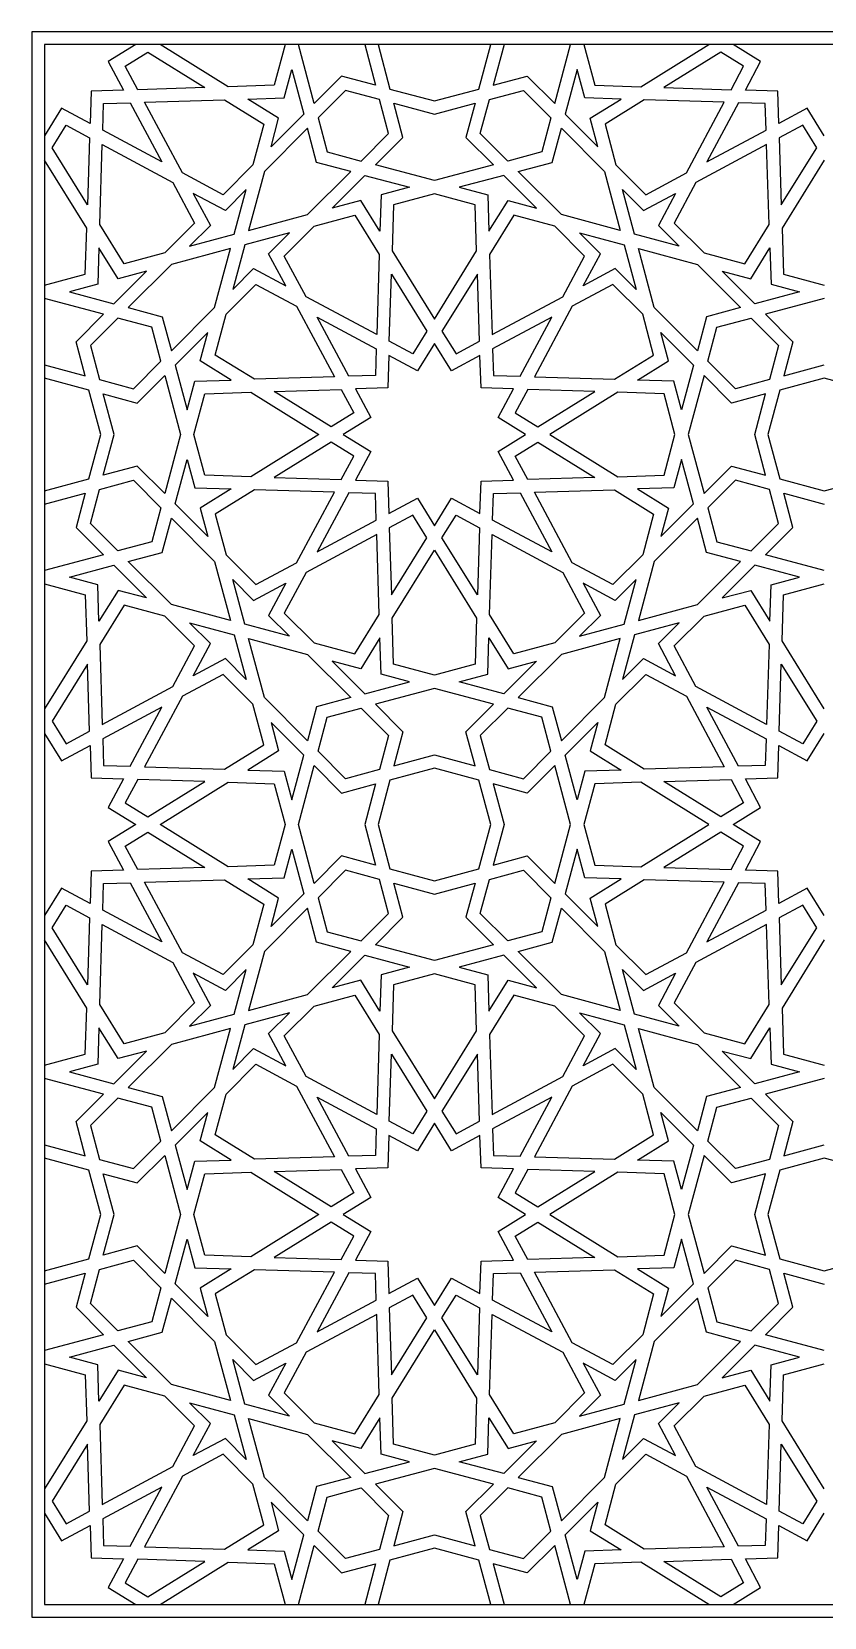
# Model space of a CAD drawing. Extents: x 643 to 1470, y 992 to 1820.
# Drawn here: x 643 to 1057, y 992 to 1820 of the extents above; entities that cross this region are included whole.
import ezdxf

# ---------------------------------------------------------------- set-up
doc = ezdxf.new("R2010")
doc.units = 0
doc.layers.add('LAYER_01', color=7, linetype='CONTINUOUS')

msp = doc.modelspace()

# ---------------------------------------------------------------- linework, layer by layer
at = {"layer": 'LAYER_01'}
for p, q in [((642.67, 1819.82), (642.67, 992.04)), ((1470.45, 1819.82), (642.67, 1819.82)), ((649.37, 1813.12), (649.37, 998.74)), ((1463.74, 1813.12), (649.37, 1813.12)), ((696.96, 1813.12), (682.61, 1804.21)), ((745.2, 1791.06), (709.67, 1813.12)), ((774.97, 1813.12), (769.27, 1791.83)), ((790.16, 1782.33), (781.92, 1813.12)), ((816.6, 1813.12), (822.28, 1791.92)), ((823.55, 1813.12), (829.76, 1789.91)), ((876.17, 1789.91), (882.38, 1813.12)), ((889.32, 1813.12), (883.64, 1791.92)), ((915.77, 1782.33), (924.01, 1813.12)), ((930.96, 1813.12), (936.66, 1791.83)), ((960.73, 1791.06), (996.25, 1813.12)), ((1023.32, 1804.21), (1008.97, 1813.12)), ((691.49, 1801.83), (703.32, 1809.17)), ((703.32, 1809.17), (733.11, 1790.68)), ((1002.61, 1809.17), (972.82, 1790.68)), ((1014.44, 1801.83), (1002.61, 1809.17)), ((682.61, 1804.21), (690.58, 1789.32)), ((698.06, 1789.56), (691.49, 1801.83)), ((774.46, 1785.29), (778.44, 1800.16)), ((778.44, 1800.16), (784.69, 1776.86)), ((804.51, 1796.68), (790.16, 1782.33)), ((822.28, 1791.92), (804.51, 1796.68)), ((883.64, 1791.92), (901.42, 1796.68)), ((901.42, 1796.68), (915.77, 1782.33)), ((927.48, 1800.16), (921.24, 1776.86)), ((931.47, 1785.29), (927.48, 1800.16)), ((1007.87, 1789.56), (1014.44, 1801.83)), ((1015.35, 1789.32), (1023.32, 1804.21)), ((673.7, 1788.78), (673.16, 1771.9)), ((690.58, 1789.32), (673.7, 1788.78)), ((733.11, 1790.68), (698.06, 1789.56)), ((769.27, 1791.83), (745.2, 1791.06)), ((806.52, 1789.2), (792.17, 1774.85)), ((824.29, 1784.44), (806.52, 1789.2)), ((829.76, 1789.91), (852.96, 1783.7)), ((852.96, 1783.7), (876.17, 1789.91)), ((881.64, 1784.44), (899.41, 1789.2)), ((899.41, 1789.2), (913.76, 1774.85)), ((936.66, 1791.83), (960.73, 1791.06)), ((972.82, 1790.68), (1007.87, 1789.56)), ((1032.23, 1788.78), (1015.35, 1789.32)), ((1032.76, 1771.9), (1032.23, 1788.78)), ((658.28, 1779.88), (649.37, 1765.53)), ((673.16, 1771.9), (658.28, 1779.88)), ((679.76, 1768.37), (680.2, 1782.28)), ((680.2, 1782.28), (694.12, 1782.73)), ((694.12, 1782.73), (710.67, 1751.82)), ((701.59, 1782.96), (743.39, 1784.3)), ((721.34, 1746.1), (701.59, 1782.96)), ((743.39, 1784.3), (763.85, 1771.6)), ((755.48, 1784.68), (774.46, 1785.29)), ((771.61, 1774.67), (755.48, 1784.68)), ((829.05, 1766.67), (824.29, 1784.44)), ((831.77, 1782.44), (852.96, 1776.76)), ((836.53, 1764.66), (831.77, 1782.44)), ((852.96, 1776.76), (874.16, 1782.44)), ((874.16, 1782.44), (869.4, 1764.66)), ((876.88, 1766.67), (881.64, 1784.44)), ((950.45, 1784.68), (931.47, 1785.29)), ((934.31, 1774.67), (950.45, 1784.68)), ((962.54, 1784.3), (942.08, 1771.6)), ((1004.33, 1782.96), (962.54, 1784.3)), ((984.59, 1746.1), (1004.33, 1782.96)), ((1011.81, 1782.73), (995.26, 1751.82)), ((1025.72, 1782.28), (1011.81, 1782.73)), ((1026.17, 1768.37), (1025.72, 1782.28)), ((1047.65, 1779.88), (1032.76, 1771.9)), ((1056.56, 1765.53), (1047.65, 1779.88)), ((763.85, 1771.6), (758.15, 1750.31)), ((784.69, 1776.86), (767.63, 1759.8)), ((767.63, 1759.8), (771.61, 1774.67)), ((792.17, 1774.85), (796.93, 1757.08)), ((913.76, 1774.85), (909, 1757.08)), ((921.24, 1776.86), (938.3, 1759.8)), ((938.3, 1759.8), (934.31, 1774.67)), ((942.08, 1771.6), (947.78, 1750.31)), ((653.32, 1759.17), (660.66, 1771)), ((660.66, 1771), (672.93, 1764.42)), ((672.93, 1764.42), (671.81, 1729.38)), ((710.67, 1751.82), (679.76, 1768.37)), ((786.69, 1769.38), (764.16, 1746.84)), ((791.45, 1751.61), (786.69, 1769.38)), ((814.7, 1752.32), (829.05, 1766.67)), ((822.18, 1750.31), (836.53, 1764.66)), ((869.4, 1764.66), (883.75, 1750.31)), ((891.23, 1752.32), (876.88, 1766.67)), ((914.47, 1751.61), (919.24, 1769.38)), ((919.24, 1769.38), (941.77, 1746.84)), ((995.26, 1751.82), (1026.17, 1768.37)), ((1045.27, 1771), (1033, 1764.42)), ((1033, 1764.42), (1034.12, 1729.38)), ((1052.61, 1759.17), (1045.27, 1771)), ((671.81, 1729.38), (653.32, 1759.17)), ((678.19, 1719.1), (679.52, 1760.89)), ((679.52, 1760.89), (716.38, 1741.15)), ((796.93, 1757.08), (814.7, 1752.32)), ((909, 1757.08), (891.23, 1752.32)), ((1026.41, 1760.89), (989.55, 1741.15)), ((1027.74, 1719.1), (1026.41, 1760.89)), ((1034.12, 1729.38), (1052.61, 1759.17)), ((671.42, 1717.29), (649.37, 1752.81)), ((758.15, 1750.31), (742.57, 1734.73)), ((764.16, 1746.84), (755.91, 1716.06)), ((786.69, 1724.31), (809.23, 1746.84)), ((809.23, 1746.84), (791.45, 1751.61)), ((852.96, 1742.07), (822.18, 1750.31)), ((883.75, 1750.31), (852.96, 1742.07)), ((896.7, 1746.84), (914.47, 1751.61)), ((919.24, 1724.31), (896.7, 1746.84)), ((941.77, 1746.84), (950.02, 1716.06)), ((947.78, 1750.31), (963.36, 1734.73)), ((1056.56, 1752.81), (1034.51, 1717.29)), ((716.38, 1741.15), (727.75, 1719.92)), ((742.57, 1734.73), (721.34, 1746.1)), ((799.65, 1727.78), (816.71, 1744.84)), ((816.71, 1744.84), (840.01, 1738.6)), ((840.01, 1738.6), (825.14, 1734.61)), ((889.22, 1744.84), (865.92, 1738.6)), ((865.92, 1738.6), (880.79, 1734.61)), ((906.28, 1727.78), (889.22, 1744.84)), ((963.36, 1734.73), (984.59, 1746.1)), ((989.55, 1741.15), (978.18, 1719.92)), ((727.05, 1735.44), (736.01, 1718.7)), ((743.79, 1726.47), (727.05, 1735.44)), ((754.67, 1737.36), (743.79, 1726.47)), ((748.43, 1714.06), (754.67, 1737.36)), ((814.52, 1731.76), (799.65, 1727.78)), ((824.53, 1715.63), (814.52, 1731.76)), ((825.14, 1734.61), (824.53, 1715.63)), ((852.96, 1735.12), (831.68, 1729.42)), ((874.25, 1729.42), (852.96, 1735.12)), ((880.79, 1734.61), (881.4, 1715.63)), ((881.4, 1715.63), (891.41, 1731.76)), ((891.41, 1731.76), (906.28, 1727.78)), ((951.25, 1737.36), (962.14, 1726.47)), ((957.5, 1714.06), (951.25, 1737.36)), ((962.14, 1726.47), (978.88, 1735.44)), ((978.88, 1735.44), (969.91, 1718.7)), ((755.91, 1716.06), (786.69, 1724.31)), ((790.16, 1718.3), (811.45, 1724)), ((811.45, 1724), (824.15, 1703.54)), ((831.68, 1729.42), (830.91, 1705.35)), ((875.02, 1705.35), (874.25, 1729.42)), ((894.48, 1724), (881.78, 1703.54)), ((915.77, 1718.3), (894.48, 1724)), ((950.02, 1716.06), (919.24, 1724.31)), ((670.65, 1693.22), (671.42, 1717.29)), ((690.89, 1698.64), (678.19, 1719.1)), ((727.75, 1719.92), (712.17, 1704.34)), ((736.01, 1718.7), (725.13, 1707.81)), ((725.13, 1707.81), (748.43, 1714.06)), ((777.21, 1714.83), (753.91, 1708.58)), ((766.32, 1703.94), (777.21, 1714.83)), ((774.58, 1702.72), (790.16, 1718.3)), ((931.35, 1702.72), (915.77, 1718.3)), ((939.61, 1703.94), (928.72, 1714.83)), ((928.72, 1714.83), (952.02, 1708.58)), ((980.8, 1707.81), (957.5, 1714.06)), ((969.91, 1718.7), (980.8, 1707.81)), ((978.18, 1719.92), (993.76, 1704.34)), ((1015.04, 1698.64), (1027.74, 1719.1)), ((1034.51, 1717.29), (1035.27, 1693.22)), ((677.8, 1707), (677.2, 1688.03)), ((687.82, 1690.87), (677.8, 1707)), ((746.43, 1706.58), (715.64, 1698.33)), ((738.18, 1675.79), (746.43, 1706.58)), ((753.91, 1708.58), (747.66, 1685.28)), ((830.91, 1705.35), (852.96, 1669.82)), ((852.96, 1669.82), (875.02, 1705.35)), ((952.02, 1708.58), (958.27, 1685.28)), ((967.75, 1675.79), (959.5, 1706.58)), ((959.5, 1706.58), (990.29, 1698.33)), ((1018.11, 1690.87), (1028.13, 1707)), ((1028.13, 1707), (1028.73, 1688.03)), ((712.17, 1704.34), (690.89, 1698.64)), ((715.64, 1698.33), (693.11, 1675.79)), ((775.29, 1687.2), (766.32, 1703.94)), ((785.95, 1681.49), (774.58, 1702.72)), ((824.15, 1703.54), (822.81, 1661.75)), ((881.78, 1703.54), (883.12, 1661.75)), ((919.98, 1681.49), (931.35, 1702.72)), ((930.64, 1687.2), (939.61, 1703.94)), ((990.29, 1698.33), (1012.82, 1675.79)), ((993.76, 1704.34), (1015.04, 1698.64)), ((649.37, 1687.51), (670.65, 1693.22)), ((685.63, 1677.8), (702.69, 1694.86)), ((702.69, 1694.86), (687.82, 1690.87)), ((747.66, 1685.28), (758.55, 1696.16)), ((758.55, 1696.16), (775.29, 1687.2)), ((829.41, 1658.21), (830.53, 1693.26)), ((830.53, 1693.26), (849.02, 1663.47)), ((875.4, 1693.26), (856.91, 1663.47)), ((876.52, 1658.21), (875.4, 1693.26)), ((947.38, 1696.16), (930.64, 1687.2)), ((958.27, 1685.28), (947.38, 1696.16)), ((1003.24, 1694.86), (1018.11, 1690.87)), ((1020.3, 1677.8), (1003.24, 1694.86)), ((1035.27, 1693.22), (1056.56, 1687.51)), ((680.15, 1672.32), (649.37, 1680.57)), ((677.2, 1688.03), (662.33, 1684.04)), ((662.33, 1684.04), (685.63, 1677.8)), ((744.19, 1672.32), (759.77, 1687.9)), ((759.77, 1687.9), (781, 1676.53)), ((822.81, 1661.75), (785.95, 1681.49)), ((883.12, 1661.75), (919.98, 1681.49)), ((946.16, 1687.9), (924.93, 1676.53)), ((961.74, 1672.32), (946.16, 1687.9)), ((1043.6, 1684.04), (1020.3, 1677.8)), ((1056.56, 1680.57), (1025.77, 1672.32)), ((1028.73, 1688.03), (1043.6, 1684.04)), ((665.81, 1657.97), (680.15, 1672.32)), ((693.11, 1675.79), (710.88, 1671.03)), ((715.64, 1653.26), (738.18, 1675.79)), ((738.49, 1651.04), (744.19, 1672.32)), ((781, 1676.53), (800.74, 1639.67)), ((924.93, 1676.53), (905.19, 1639.67)), ((967.44, 1651.04), (961.74, 1672.32)), ((990.29, 1653.26), (967.75, 1675.79)), ((1012.82, 1675.79), (995.05, 1671.03)), ((1025.77, 1672.32), (1040.12, 1657.97)), ((687.63, 1670.32), (673.29, 1655.97)), ((705.41, 1665.56), (687.63, 1670.32)), ((710.17, 1647.78), (705.41, 1665.56)), ((710.88, 1671.03), (715.64, 1653.26)), ((808.22, 1639.91), (791.67, 1670.82)), ((791.67, 1670.82), (822.57, 1654.27)), ((914.26, 1670.82), (883.35, 1654.27)), ((897.71, 1639.91), (914.26, 1670.82)), ((995.05, 1671.03), (990.29, 1653.26)), ((995.76, 1647.78), (1000.52, 1665.56)), ((1000.52, 1665.56), (1018.3, 1670.32)), ((1018.3, 1670.32), (1032.64, 1655.97)), ((670.57, 1640.2), (665.81, 1657.97)), ((673.29, 1655.97), (678.05, 1638.2)), ((734.71, 1662.84), (717.65, 1645.78)), ((730.72, 1647.97), (734.71, 1662.84)), ((841.68, 1651.64), (829.41, 1658.21)), ((849.02, 1663.47), (841.68, 1651.64)), ((852.96, 1657.11), (844.06, 1642.76)), ((861.87, 1642.76), (852.96, 1657.11)), ((856.91, 1663.47), (864.25, 1651.64)), ((864.25, 1651.64), (876.52, 1658.21)), ((971.22, 1662.84), (988.28, 1645.78)), ((975.21, 1647.97), (971.22, 1662.84)), ((1032.64, 1655.97), (1027.88, 1638.2)), ((1040.12, 1657.97), (1035.36, 1640.2)), ((695.82, 1633.44), (710.17, 1647.78)), ((746.85, 1637.95), (730.72, 1647.97)), ((758.95, 1638.34), (738.49, 1651.04)), ((822.57, 1654.27), (822.13, 1640.36)), ((829.17, 1650.73), (828.63, 1633.85)), ((844.06, 1642.76), (829.17, 1650.73)), ((876.76, 1650.73), (861.87, 1642.76)), ((877.3, 1633.85), (876.76, 1650.73)), ((883.35, 1654.27), (883.8, 1640.36)), ((946.98, 1638.34), (967.44, 1651.04)), ((959.08, 1637.95), (975.21, 1647.97)), ((1010.11, 1633.44), (995.76, 1647.78)), ((649.37, 1645.88), (670.57, 1640.2)), ((697.82, 1625.96), (712.17, 1640.3)), ((712.17, 1640.3), (720.42, 1609.52)), ((717.65, 1645.78), (723.89, 1622.48)), ((800.74, 1639.67), (758.95, 1638.34)), ((822.13, 1640.36), (808.22, 1639.91)), ((883.8, 1640.36), (897.71, 1639.91)), ((905.19, 1639.67), (946.98, 1638.34)), ((988.28, 1645.78), (982.04, 1622.48)), ((993.76, 1640.3), (985.51, 1609.52)), ((1008.1, 1625.96), (993.76, 1640.3)), ((1035.36, 1640.2), (1056.56, 1645.88)), ((672.57, 1632.72), (649.37, 1638.94)), ((678.79, 1609.52), (672.57, 1632.72)), ((678.05, 1638.2), (695.82, 1633.44)), ((723.89, 1622.48), (727.88, 1637.35)), ((727.36, 1609.52), (733.07, 1630.81)), ((727.88, 1637.35), (746.85, 1637.95)), ((733.07, 1630.81), (757.13, 1631.57)), ((757.13, 1631.57), (792.66, 1609.52)), ((769.23, 1631.96), (804.27, 1633.08)), ((799.02, 1613.47), (769.23, 1631.96)), ((804.27, 1633.08), (810.84, 1620.81)), ((828.63, 1633.85), (811.75, 1633.32)), ((811.75, 1633.32), (819.73, 1618.43)), ((894.18, 1633.32), (877.3, 1633.85)), ((886.2, 1618.43), (894.18, 1633.32)), ((901.66, 1633.08), (895.08, 1620.81)), ((936.7, 1631.96), (901.66, 1633.08)), ((906.91, 1613.47), (936.7, 1631.96)), ((948.79, 1631.57), (913.27, 1609.52)), ((972.86, 1630.81), (948.79, 1631.57)), ((978.05, 1637.35), (959.08, 1637.95)), ((978.57, 1609.52), (972.86, 1630.81)), ((982.04, 1622.48), (978.05, 1637.35)), ((1027.88, 1638.2), (1010.11, 1633.44)), ((1033.36, 1632.72), (1027.14, 1609.52)), ((1056.56, 1638.94), (1033.36, 1632.72)), ((1079.76, 1632.72), (1056.56, 1638.94)), ((680.05, 1630.72), (697.82, 1625.96)), ((685.73, 1609.52), (680.05, 1630.72)), ((1025.88, 1630.72), (1008.1, 1625.96)), ((1020.2, 1609.52), (1025.88, 1630.72)), ((810.84, 1620.81), (799.02, 1613.47)), ((819.73, 1618.43), (805.38, 1609.52)), ((900.55, 1609.52), (886.2, 1618.43)), ((895.08, 1620.81), (906.91, 1613.47)), ((672.57, 1586.32), (678.79, 1609.52)), ((680.05, 1588.33), (685.73, 1609.52)), ((720.42, 1609.52), (712.17, 1578.74)), ((733.07, 1588.24), (727.36, 1609.52)), ((792.66, 1609.52), (757.13, 1587.47)), ((805.38, 1609.52), (819.73, 1600.62)), ((886.2, 1600.62), (900.55, 1609.52)), ((913.27, 1609.52), (948.79, 1587.47)), ((972.86, 1588.24), (978.57, 1609.52)), ((985.51, 1609.52), (993.76, 1578.74)), ((1025.88, 1588.33), (1020.2, 1609.52)), ((1027.14, 1609.52), (1033.36, 1586.32)), ((799.02, 1605.58), (769.23, 1587.09)), ((810.84, 1598.24), (799.02, 1605.58)), ((804.27, 1585.97), (810.84, 1598.24)), ((819.73, 1600.62), (811.75, 1585.73)), ((894.18, 1585.73), (886.2, 1600.62)), ((895.08, 1598.24), (906.91, 1605.58)), ((901.66, 1585.97), (895.08, 1598.24)), ((906.91, 1605.58), (936.7, 1587.09)), ((697.82, 1593.09), (680.05, 1588.33)), ((712.17, 1578.74), (697.82, 1593.09)), ((717.65, 1573.26), (723.89, 1596.57)), ((723.89, 1596.57), (727.88, 1581.7)), ((982.04, 1596.57), (978.05, 1581.7)), ((988.28, 1573.26), (982.04, 1596.57)), ((993.76, 1578.74), (1008.1, 1593.09)), ((1008.1, 1593.09), (1025.88, 1588.33)), ((649.37, 1580.1), (672.57, 1586.32)), ((678.05, 1580.85), (695.82, 1585.61)), ((695.82, 1585.61), (710.17, 1571.26)), ((727.88, 1581.7), (746.85, 1581.09)), ((746.85, 1581.09), (730.72, 1571.08)), ((757.13, 1587.47), (733.07, 1588.24)), ((769.23, 1587.09), (804.27, 1585.97)), ((811.75, 1585.73), (828.63, 1585.19)), ((828.63, 1585.19), (829.17, 1568.31)), ((876.76, 1568.31), (877.3, 1585.19)), ((877.3, 1585.19), (894.18, 1585.73)), ((936.7, 1587.09), (901.66, 1585.97)), ((948.79, 1587.47), (972.86, 1588.24)), ((978.05, 1581.7), (959.08, 1581.09)), ((959.08, 1581.09), (975.21, 1571.08)), ((1010.11, 1585.61), (995.76, 1571.26)), ((1027.88, 1580.85), (1010.11, 1585.61)), ((1033.36, 1586.32), (1056.56, 1580.1)), ((1056.56, 1580.1), (1079.76, 1586.32)), ((649.37, 1573.16), (670.57, 1578.84)), ((670.57, 1578.84), (665.81, 1561.07)), ((673.29, 1563.07), (678.05, 1580.85)), ((734.71, 1556.2), (717.65, 1573.26)), ((758.95, 1580.7), (738.49, 1568)), ((800.74, 1579.37), (758.95, 1580.7)), ((781, 1542.51), (800.74, 1579.37)), ((808.22, 1579.13), (791.67, 1548.22)), ((822.13, 1578.69), (808.22, 1579.13)), ((822.57, 1564.78), (822.13, 1578.69)), ((829.17, 1568.31), (844.06, 1576.28)), ((844.06, 1576.28), (852.96, 1561.94)), ((852.96, 1561.94), (861.87, 1576.28)), ((861.87, 1576.28), (876.76, 1568.31)), ((883.35, 1564.78), (883.8, 1578.69)), ((883.8, 1578.69), (897.71, 1579.13)), ((897.71, 1579.13), (914.26, 1548.22)), ((905.19, 1579.37), (946.98, 1580.7)), ((924.93, 1542.51), (905.19, 1579.37)), ((946.98, 1580.7), (967.44, 1568)), ((971.22, 1556.2), (988.28, 1573.26)), ((1032.64, 1563.07), (1027.88, 1580.85)), ((1035.36, 1578.84), (1056.56, 1573.16)), ((1040.12, 1561.07), (1035.36, 1578.84)), ((710.17, 1571.26), (705.41, 1553.49)), ((710.88, 1548.01), (715.64, 1565.78)), ((715.64, 1565.78), (738.18, 1543.25)), ((730.72, 1571.08), (734.71, 1556.2)), ((738.49, 1568), (744.19, 1546.72)), ((791.67, 1548.22), (822.57, 1564.78)), ((841.68, 1567.4), (829.41, 1560.83)), ((849.02, 1555.58), (841.68, 1567.4)), ((856.91, 1555.58), (864.25, 1567.4)), ((864.25, 1567.4), (876.52, 1560.83)), ((914.26, 1548.22), (883.35, 1564.78)), ((967.44, 1568), (961.74, 1546.72)), ((990.29, 1565.78), (967.75, 1543.25)), ((975.21, 1571.08), (971.22, 1556.2)), ((995.05, 1548.01), (990.29, 1565.78)), ((995.76, 1571.26), (1000.52, 1553.49)), ((665.81, 1561.07), (680.15, 1546.72)), ((687.63, 1548.73), (673.29, 1563.07)), ((822.81, 1557.3), (785.95, 1537.56)), ((824.15, 1515.51), (822.81, 1557.3)), ((829.41, 1560.83), (830.53, 1525.79)), ((876.52, 1560.83), (875.4, 1525.79)), ((881.78, 1515.51), (883.12, 1557.3)), ((883.12, 1557.3), (919.98, 1537.56)), ((1018.3, 1548.73), (1032.64, 1563.07)), ((1025.77, 1546.72), (1040.12, 1561.07)), ((705.41, 1553.49), (687.63, 1548.73)), ((693.11, 1543.25), (710.88, 1548.01)), ((830.53, 1525.79), (849.02, 1555.58)), ((830.91, 1513.69), (852.96, 1549.22)), ((852.96, 1549.22), (875.02, 1513.69)), ((875.4, 1525.79), (856.91, 1555.58)), ((1012.82, 1543.25), (995.05, 1548.01)), ((1000.52, 1553.49), (1018.3, 1548.73)), ((680.15, 1546.72), (649.37, 1538.47)), ((662.33, 1535), (685.63, 1541.25)), ((685.63, 1541.25), (702.69, 1524.19)), ((715.64, 1520.72), (693.11, 1543.25)), ((738.18, 1543.25), (746.43, 1512.47)), ((744.19, 1546.72), (759.77, 1531.14)), ((759.77, 1531.14), (781, 1542.51)), ((946.16, 1531.14), (924.93, 1542.51)), ((961.74, 1546.72), (946.16, 1531.14)), ((967.75, 1543.25), (959.5, 1512.47)), ((990.29, 1520.72), (1012.82, 1543.25)), ((1020.3, 1541.25), (1003.24, 1524.19)), ((1043.6, 1535), (1020.3, 1541.25)), ((1056.56, 1538.47), (1025.77, 1546.72)), ((649.37, 1531.53), (670.65, 1525.83)), ((677.2, 1531.02), (662.33, 1535)), ((747.66, 1533.77), (758.55, 1522.88)), ((753.91, 1510.46), (747.66, 1533.77)), ((758.55, 1522.88), (775.29, 1531.84)), ((775.29, 1531.84), (766.32, 1515.11)), ((785.95, 1537.56), (774.58, 1516.33)), ((919.98, 1537.56), (931.35, 1516.33)), ((930.64, 1531.84), (939.61, 1515.11)), ((947.38, 1522.88), (930.64, 1531.84)), ((958.27, 1533.77), (947.38, 1522.88)), ((952.02, 1510.46), (958.27, 1533.77)), ((1028.73, 1531.02), (1043.6, 1535)), ((1035.27, 1525.83), (1056.56, 1531.53)), ((670.65, 1525.83), (671.42, 1501.76)), ((677.8, 1512.04), (677.2, 1531.02)), ((687.82, 1528.17), (677.8, 1512.04)), ((702.69, 1524.19), (687.82, 1528.17)), ((1003.24, 1524.19), (1018.11, 1528.17)), ((1018.11, 1528.17), (1028.13, 1512.04)), ((1028.13, 1512.04), (1028.73, 1531.02)), ((1034.51, 1501.76), (1035.27, 1525.83)), ((690.89, 1520.41), (678.19, 1499.95)), ((712.17, 1514.7), (690.89, 1520.41)), ((746.43, 1512.47), (715.64, 1520.72)), ((766.32, 1515.11), (777.21, 1504.22)), ((774.58, 1516.33), (790.16, 1500.75)), ((811.45, 1495.05), (824.15, 1515.51)), ((894.48, 1495.05), (881.78, 1515.51)), ((931.35, 1516.33), (915.77, 1500.75)), ((939.61, 1515.11), (928.72, 1504.22)), ((959.5, 1512.47), (990.29, 1520.72)), ((993.76, 1514.7), (1015.04, 1520.41)), ((1015.04, 1520.41), (1027.74, 1499.95)), ((727.75, 1499.12), (712.17, 1514.7)), ((736.01, 1500.34), (725.13, 1511.23)), ((725.13, 1511.23), (748.43, 1504.99)), ((777.21, 1504.22), (753.91, 1510.46)), ((831.68, 1489.62), (830.91, 1513.69)), ((875.02, 1513.69), (874.25, 1489.62)), ((928.72, 1504.22), (952.02, 1510.46)), ((980.8, 1511.23), (957.5, 1504.99)), ((969.91, 1500.34), (980.8, 1511.23)), ((978.18, 1499.12), (993.76, 1514.7)), ((671.42, 1501.76), (649.37, 1466.23)), ((678.19, 1499.95), (679.52, 1458.15)), ((716.38, 1477.89), (727.75, 1499.12)), ((727.05, 1483.61), (736.01, 1500.34)), ((748.43, 1504.99), (754.67, 1481.68)), ((755.91, 1502.98), (786.69, 1494.74)), ((764.16, 1472.2), (755.91, 1502.98)), ((790.16, 1500.75), (811.45, 1495.05)), ((824.53, 1503.41), (814.52, 1487.28)), ((825.14, 1484.43), (824.53, 1503.41)), ((880.79, 1484.43), (881.4, 1503.41)), ((881.4, 1503.41), (891.41, 1487.28)), ((915.77, 1500.75), (894.48, 1495.05)), ((950.02, 1502.98), (919.24, 1494.74)), ((941.77, 1472.2), (950.02, 1502.98)), ((957.5, 1504.99), (951.25, 1481.68)), ((978.88, 1483.61), (969.91, 1500.34)), ((989.55, 1477.89), (978.18, 1499.12)), ((1027.74, 1499.95), (1026.41, 1458.15)), ((1056.56, 1466.23), (1034.51, 1501.76)), ((743.79, 1492.57), (727.05, 1483.61)), ((754.67, 1481.68), (743.79, 1492.57)), ((786.69, 1494.74), (809.23, 1472.2)), ((814.52, 1487.28), (799.65, 1491.26)), ((799.65, 1491.26), (816.71, 1474.21)), ((906.28, 1491.26), (889.22, 1474.21)), ((891.41, 1487.28), (906.28, 1491.26)), ((919.24, 1494.74), (896.7, 1472.2)), ((951.25, 1481.68), (962.14, 1492.57)), ((962.14, 1492.57), (978.88, 1483.61)), ((671.81, 1489.66), (653.32, 1459.87)), ((672.93, 1454.62), (671.81, 1489.66)), ((742.57, 1484.31), (721.34, 1472.94)), ((758.15, 1468.73), (742.57, 1484.31)), ((840.01, 1480.45), (825.14, 1484.43)), ((852.96, 1483.92), (831.68, 1489.62)), ((874.25, 1489.62), (852.96, 1483.92)), ((865.92, 1480.45), (880.79, 1484.43)), ((947.78, 1468.73), (963.36, 1484.31)), ((963.36, 1484.31), (984.59, 1472.94)), ((1033, 1454.62), (1034.12, 1489.66)), ((1034.12, 1489.66), (1052.61, 1459.87)), ((679.52, 1458.15), (716.38, 1477.89)), ((816.71, 1474.21), (840.01, 1480.45)), ((852.96, 1476.98), (822.18, 1468.73)), ((883.75, 1468.73), (852.96, 1476.98)), ((889.22, 1474.21), (865.92, 1480.45)), ((1026.41, 1458.15), (989.55, 1477.89)), ((710.67, 1467.23), (679.76, 1450.67)), ((694.12, 1436.32), (710.67, 1467.23)), ((721.34, 1472.94), (701.59, 1436.08)), ((763.85, 1447.45), (758.15, 1468.73)), ((786.69, 1449.67), (764.16, 1472.2)), ((791.45, 1467.44), (786.69, 1449.67)), ((809.23, 1472.2), (791.45, 1467.44)), ((796.93, 1461.96), (814.7, 1466.73)), ((814.7, 1466.73), (829.05, 1452.38)), ((822.18, 1468.73), (836.53, 1454.38)), ((869.4, 1454.38), (883.75, 1468.73)), ((891.23, 1466.73), (876.88, 1452.38)), ((909, 1461.96), (891.23, 1466.73)), ((896.7, 1472.2), (914.47, 1467.44)), ((914.47, 1467.44), (919.24, 1449.67)), ((919.24, 1449.67), (941.77, 1472.2)), ((942.08, 1447.45), (947.78, 1468.73)), ((984.59, 1472.94), (1004.33, 1436.08)), ((1011.81, 1436.32), (995.26, 1467.23)), ((995.26, 1467.23), (1026.17, 1450.67)), ((653.32, 1459.87), (660.66, 1448.05)), ((767.63, 1459.25), (771.61, 1444.37)), ((784.69, 1442.19), (767.63, 1459.25)), ((792.17, 1444.19), (796.93, 1461.96)), ((913.76, 1444.19), (909, 1461.96)), ((921.24, 1442.19), (938.3, 1459.25)), ((938.3, 1459.25), (934.31, 1444.37)), ((1052.61, 1459.87), (1045.27, 1448.05)), ((649.37, 1453.52), (658.28, 1439.17)), ((660.66, 1448.05), (672.93, 1454.62)), ((679.76, 1450.67), (680.2, 1436.76)), ((829.05, 1452.38), (824.29, 1434.61)), ((836.53, 1454.38), (831.77, 1436.61)), ((874.16, 1436.61), (869.4, 1454.38)), ((876.88, 1452.38), (881.64, 1434.61)), ((1026.17, 1450.67), (1025.72, 1436.76)), ((1045.27, 1448.05), (1033, 1454.62)), ((1047.65, 1439.17), (1056.56, 1453.52)), ((658.28, 1439.17), (673.16, 1447.14)), ((673.16, 1447.14), (673.7, 1430.26)), ((743.39, 1434.75), (763.85, 1447.45)), ((771.61, 1444.37), (755.48, 1434.36)), ((778.44, 1418.88), (784.69, 1442.19)), ((806.52, 1429.84), (792.17, 1444.19)), ((831.77, 1436.61), (852.96, 1442.29)), ((852.96, 1442.29), (874.16, 1436.61)), ((899.41, 1429.84), (913.76, 1444.19)), ((927.48, 1418.88), (921.24, 1442.19)), ((934.31, 1444.37), (950.45, 1434.36)), ((962.54, 1434.75), (942.08, 1447.45)), ((1032.23, 1430.26), (1032.76, 1447.14)), ((1032.76, 1447.14), (1047.65, 1439.17)), ((680.2, 1436.76), (694.12, 1436.32)), ((701.59, 1436.08), (743.39, 1434.75)), ((755.48, 1434.36), (774.46, 1433.76)), ((774.46, 1433.76), (778.44, 1418.88)), ((781.92, 1405.93), (790.16, 1436.71)), ((790.16, 1436.71), (804.51, 1422.36)), ((824.29, 1434.61), (806.52, 1429.84)), ((852.96, 1435.35), (829.76, 1429.13)), ((876.17, 1429.13), (852.96, 1435.35)), ((881.64, 1434.61), (899.41, 1429.84)), ((915.77, 1436.71), (901.42, 1422.36)), ((924.01, 1405.93), (915.77, 1436.71)), ((931.47, 1433.76), (927.48, 1418.88)), ((950.45, 1434.36), (931.47, 1433.76)), ((1004.33, 1436.08), (962.54, 1434.75)), ((1025.72, 1436.76), (1011.81, 1436.32)), ((673.7, 1430.26), (690.58, 1429.72)), ((690.58, 1429.72), (682.61, 1414.84)), ((698.06, 1429.48), (691.49, 1417.21)), ((733.11, 1428.37), (698.06, 1429.48)), ((703.32, 1409.88), (733.11, 1428.37)), ((709.67, 1405.93), (745.2, 1427.98)), ((745.2, 1427.98), (769.27, 1427.21)), ((769.27, 1427.21), (774.97, 1405.93)), ((804.51, 1422.36), (822.28, 1427.13)), ((822.28, 1427.13), (816.6, 1405.93)), ((829.76, 1429.13), (823.55, 1405.93)), ((882.38, 1405.93), (876.17, 1429.13)), ((883.64, 1427.13), (889.32, 1405.93)), ((901.42, 1422.36), (883.64, 1427.13)), ((936.66, 1427.21), (930.96, 1405.93)), ((960.73, 1427.98), (936.66, 1427.21)), ((996.25, 1405.93), (960.73, 1427.98)), ((972.82, 1428.37), (1007.87, 1429.48)), ((1002.61, 1409.88), (972.82, 1428.37)), ((1007.87, 1429.48), (1014.44, 1417.21)), ((1015.35, 1429.72), (1032.23, 1430.26)), ((1023.32, 1414.84), (1015.35, 1429.72)), ((691.49, 1417.21), (703.32, 1409.88)), ((1014.44, 1417.21), (1002.61, 1409.88)), ((682.61, 1414.84), (696.96, 1405.93)), ((1008.97, 1405.93), (1023.32, 1414.84)), ((696.96, 1405.93), (682.61, 1397.02)), ((691.49, 1394.64), (703.32, 1401.98)), ((703.32, 1401.98), (733.11, 1383.49)), ((745.2, 1383.88), (709.67, 1405.93)), ((774.97, 1405.93), (769.27, 1384.65)), ((790.16, 1375.15), (781.92, 1405.93)), ((816.6, 1405.93), (822.28, 1384.73)), ((823.55, 1405.93), (829.76, 1382.73)), ((876.17, 1382.73), (882.38, 1405.93)), ((889.32, 1405.93), (883.64, 1384.73)), ((915.77, 1375.15), (924.01, 1405.93)), ((930.96, 1405.93), (936.66, 1384.65)), ((960.73, 1383.88), (996.25, 1405.93)), ((1002.61, 1401.98), (972.82, 1383.49)), ((1014.44, 1394.64), (1002.61, 1401.98)), ((1023.32, 1397.02), (1008.97, 1405.93)), ((682.61, 1397.02), (690.58, 1382.14)), ((698.06, 1382.37), (691.49, 1394.64)), ((774.46, 1378.1), (778.44, 1392.97)), ((778.44, 1392.97), (784.69, 1369.67)), ((927.48, 1392.97), (921.24, 1369.67)), ((931.47, 1378.1), (927.48, 1392.97)), ((1007.87, 1382.37), (1014.44, 1394.64)), ((1015.35, 1382.14), (1023.32, 1397.02)), ((733.11, 1383.49), (698.06, 1382.37)), ((769.27, 1384.65), (745.2, 1383.88)), ((804.51, 1389.49), (790.16, 1375.15)), ((822.28, 1384.73), (804.51, 1389.49)), ((829.76, 1382.73), (852.96, 1376.51)), ((852.96, 1376.51), (876.17, 1382.73)), ((883.64, 1384.73), (901.42, 1389.49)), ((901.42, 1389.49), (915.77, 1375.15)), ((936.66, 1384.65), (960.73, 1383.88)), ((972.82, 1383.49), (1007.87, 1382.37)), ((673.7, 1381.6), (673.16, 1364.72)), ((690.58, 1382.14), (673.7, 1381.6)), ((679.76, 1361.18), (680.2, 1375.1)), ((680.2, 1375.1), (694.12, 1375.54)), ((694.12, 1375.54), (710.67, 1344.63)), ((701.59, 1375.78), (743.39, 1377.11)), ((721.34, 1338.92), (701.59, 1375.78)), ((743.39, 1377.11), (763.85, 1364.41)), ((755.48, 1377.5), (774.46, 1378.1)), ((771.61, 1367.48), (755.48, 1377.5)), ((806.52, 1382.01), (792.17, 1367.67)), ((824.29, 1377.25), (806.52, 1382.01)), ((829.05, 1359.48), (824.29, 1377.25)), ((831.77, 1375.25), (852.96, 1369.57)), ((836.53, 1357.48), (831.77, 1375.25)), ((852.96, 1369.57), (874.16, 1375.25)), ((874.16, 1375.25), (869.4, 1357.48)), ((876.88, 1359.48), (881.64, 1377.25)), ((881.64, 1377.25), (899.41, 1382.01)), ((899.41, 1382.01), (913.76, 1367.67)), ((950.45, 1377.5), (931.47, 1378.1)), ((934.31, 1367.48), (950.45, 1377.5)), ((962.54, 1377.11), (942.08, 1364.41)), ((1004.33, 1375.78), (962.54, 1377.11)), ((984.59, 1338.92), (1004.33, 1375.78)), ((1011.81, 1375.54), (995.26, 1344.63)), ((1025.72, 1375.1), (1011.81, 1375.54)), ((1032.23, 1381.6), (1015.35, 1382.14)), ((1026.17, 1361.18), (1025.72, 1375.1)), ((1032.76, 1364.72), (1032.23, 1381.6)), ((658.28, 1372.69), (649.37, 1358.34)), ((673.16, 1364.72), (658.28, 1372.69)), ((784.69, 1369.67), (767.63, 1352.61)), ((767.63, 1352.61), (771.61, 1367.48)), ((792.17, 1367.67), (796.93, 1349.89)), ((913.76, 1367.67), (909, 1349.89)), ((921.24, 1369.67), (938.3, 1352.61)), ((938.3, 1352.61), (934.31, 1367.48)), ((1047.65, 1372.69), (1032.76, 1364.72)), ((1056.56, 1358.34), (1047.65, 1372.69)), ((653.32, 1351.98), (660.66, 1363.81)), ((660.66, 1363.81), (672.93, 1357.24)), ((710.67, 1344.63), (679.76, 1361.18)), ((763.85, 1364.41), (758.15, 1343.13)), ((786.69, 1362.19), (764.16, 1339.66)), ((791.45, 1344.42), (786.69, 1362.19)), ((814.7, 1345.13), (829.05, 1359.48)), ((891.23, 1345.13), (876.88, 1359.48)), ((914.47, 1344.42), (919.24, 1362.19)), ((919.24, 1362.19), (941.77, 1339.66)), ((942.08, 1364.41), (947.78, 1343.13)), ((995.26, 1344.63), (1026.17, 1361.18)), ((1045.27, 1363.81), (1033, 1357.24)), ((1052.61, 1351.98), (1045.27, 1363.81)), ((671.81, 1322.19), (653.32, 1351.98)), ((672.93, 1357.24), (671.81, 1322.19)), ((678.19, 1311.91), (679.52, 1353.71)), ((679.52, 1353.71), (716.38, 1333.96)), ((796.93, 1349.89), (814.7, 1345.13)), ((822.18, 1343.13), (836.53, 1357.48)), ((869.4, 1357.48), (883.75, 1343.13)), ((909, 1349.89), (891.23, 1345.13)), ((1026.41, 1353.71), (989.55, 1333.96)), ((1027.74, 1311.91), (1026.41, 1353.71)), ((1033, 1357.24), (1034.12, 1322.19)), ((1034.12, 1322.19), (1052.61, 1351.98)), ((671.42, 1310.1), (649.37, 1345.63)), ((758.15, 1343.13), (742.57, 1327.55)), ((809.23, 1339.66), (791.45, 1344.42)), ((852.96, 1334.88), (822.18, 1343.13)), ((883.75, 1343.13), (852.96, 1334.88)), ((896.7, 1339.66), (914.47, 1344.42)), ((947.78, 1343.13), (963.36, 1327.55)), ((1056.56, 1345.63), (1034.51, 1310.1)), ((716.38, 1333.96), (727.75, 1312.74)), ((742.57, 1327.55), (721.34, 1338.92)), ((764.16, 1339.66), (755.91, 1308.87)), ((786.69, 1317.12), (809.23, 1339.66)), ((799.65, 1320.59), (816.71, 1337.65)), ((816.71, 1337.65), (840.01, 1331.41)), ((889.22, 1337.65), (865.92, 1331.41)), ((906.28, 1320.59), (889.22, 1337.65)), ((919.24, 1317.12), (896.7, 1339.66)), ((941.77, 1339.66), (950.02, 1308.87)), ((963.36, 1327.55), (984.59, 1338.92)), ((989.55, 1333.96), (978.18, 1312.74)), ((727.05, 1328.25), (736.01, 1311.51)), ((743.79, 1319.29), (727.05, 1328.25)), ((754.67, 1330.17), (743.79, 1319.29)), ((748.43, 1306.87), (754.67, 1330.17)), ((814.52, 1324.58), (799.65, 1320.59)), ((824.53, 1308.45), (814.52, 1324.58)), ((825.14, 1327.42), (824.53, 1308.45)), ((840.01, 1331.41), (825.14, 1327.42)), ((852.96, 1327.94), (831.68, 1322.23)), ((874.25, 1322.23), (852.96, 1327.94)), ((865.92, 1331.41), (880.79, 1327.42)), ((880.79, 1327.42), (881.4, 1308.45)), ((881.4, 1308.45), (891.41, 1324.58)), ((891.41, 1324.58), (906.28, 1320.59)), ((951.25, 1330.17), (962.14, 1319.29)), ((957.5, 1306.87), (951.25, 1330.17)), ((962.14, 1319.29), (978.88, 1328.25)), ((978.88, 1328.25), (969.91, 1311.51)), ((755.91, 1308.87), (786.69, 1317.12)), ((790.16, 1311.11), (811.45, 1316.81)), ((811.45, 1316.81), (824.15, 1296.35)), ((831.68, 1322.23), (830.91, 1298.17)), ((875.02, 1298.17), (874.25, 1322.23)), ((894.48, 1316.81), (881.78, 1296.35)), ((915.77, 1311.11), (894.48, 1316.81)), ((950.02, 1308.87), (919.24, 1317.12)), ((670.65, 1286.03), (671.42, 1310.1)), ((690.89, 1291.45), (678.19, 1311.91)), ((727.75, 1312.74), (712.17, 1297.15)), ((736.01, 1311.51), (725.13, 1300.63)), ((774.58, 1295.53), (790.16, 1311.11)), ((931.35, 1295.53), (915.77, 1311.11)), ((969.91, 1311.51), (980.8, 1300.63)), ((978.18, 1312.74), (993.76, 1297.15)), ((1015.04, 1291.45), (1027.74, 1311.91)), ((1034.51, 1310.1), (1035.27, 1286.03)), ((677.8, 1299.82), (677.2, 1280.84)), ((687.82, 1283.69), (677.8, 1299.82)), ((725.13, 1300.63), (748.43, 1306.87)), ((753.91, 1301.39), (747.66, 1278.09)), ((777.21, 1307.64), (753.91, 1301.39)), ((766.32, 1296.75), (777.21, 1307.64)), ((939.61, 1296.75), (928.72, 1307.64)), ((928.72, 1307.64), (952.02, 1301.39)), ((952.02, 1301.39), (958.27, 1278.09)), ((980.8, 1300.63), (957.5, 1306.87)), ((1018.11, 1283.69), (1028.13, 1299.82)), ((1028.13, 1299.82), (1028.73, 1280.84)), ((712.17, 1297.15), (690.89, 1291.45)), ((746.43, 1299.39), (715.64, 1291.14)), ((738.18, 1268.61), (746.43, 1299.39)), ((775.29, 1280.01), (766.32, 1296.75)), ((785.95, 1274.3), (774.58, 1295.53)), ((824.15, 1296.35), (822.81, 1254.56)), ((830.91, 1298.17), (852.96, 1262.64)), ((852.96, 1262.64), (875.02, 1298.17)), ((881.78, 1296.35), (883.12, 1254.56)), ((919.98, 1274.3), (931.35, 1295.53)), ((930.64, 1280.01), (939.61, 1296.75)), ((967.75, 1268.61), (959.5, 1299.39)), ((959.5, 1299.39), (990.29, 1291.14)), ((993.76, 1297.15), (1015.04, 1291.45)), ((649.37, 1280.33), (670.65, 1286.03)), ((685.63, 1270.61), (702.69, 1287.67)), ((702.69, 1287.67), (687.82, 1283.69)), ((715.64, 1291.14), (693.11, 1268.61)), ((747.66, 1278.09), (758.55, 1288.98)), ((758.55, 1288.98), (775.29, 1280.01)), ((829.41, 1251.03), (830.53, 1286.07)), ((830.53, 1286.07), (849.02, 1256.28)), ((875.4, 1286.07), (856.91, 1256.28)), ((876.52, 1251.03), (875.4, 1286.07)), ((947.38, 1288.98), (930.64, 1280.01)), ((958.27, 1278.09), (947.38, 1288.98)), ((990.29, 1291.14), (1012.82, 1268.61)), ((1003.24, 1287.67), (1018.11, 1283.69)), ((1020.3, 1270.61), (1003.24, 1287.67)), ((1035.27, 1286.03), (1056.56, 1280.33)), ((677.2, 1280.84), (662.33, 1276.86)), ((662.33, 1276.86), (685.63, 1270.61)), ((744.19, 1265.14), (759.77, 1280.72)), ((759.77, 1280.72), (781, 1269.35)), ((946.16, 1280.72), (924.93, 1269.35)), ((961.74, 1265.14), (946.16, 1280.72)), ((1043.6, 1276.86), (1020.3, 1270.61)), ((1028.73, 1280.84), (1043.6, 1276.86)), ((680.15, 1265.14), (649.37, 1273.38)), ((693.11, 1268.61), (710.88, 1263.85)), ((715.64, 1246.07), (738.18, 1268.61)), ((781, 1269.35), (800.74, 1232.49)), ((822.81, 1254.56), (785.95, 1274.3)), ((883.12, 1254.56), (919.98, 1274.3)), ((924.93, 1269.35), (905.19, 1232.49)), ((990.29, 1246.07), (967.75, 1268.61)), ((1012.82, 1268.61), (995.05, 1263.85)), ((1056.56, 1273.38), (1025.77, 1265.14)), ((665.81, 1250.79), (680.15, 1265.14)), ((687.63, 1263.13), (673.29, 1248.78)), ((705.41, 1258.37), (687.63, 1263.13)), ((710.17, 1240.6), (705.41, 1258.37)), ((710.88, 1263.85), (715.64, 1246.07)), ((738.49, 1243.85), (744.19, 1265.14)), ((808.22, 1232.73), (791.67, 1263.63)), ((791.67, 1263.63), (822.57, 1247.08)), ((914.26, 1263.63), (883.35, 1247.08)), ((897.71, 1232.73), (914.26, 1263.63)), ((967.44, 1243.85), (961.74, 1265.14)), ((995.05, 1263.85), (990.29, 1246.07)), ((995.76, 1240.6), (1000.52, 1258.37)), ((1000.52, 1258.37), (1018.3, 1263.13)), ((1018.3, 1263.13), (1032.64, 1248.78)), ((1025.77, 1265.14), (1040.12, 1250.79)), ((670.57, 1233.02), (665.81, 1250.79)), ((734.71, 1255.65), (717.65, 1238.59)), ((730.72, 1240.78), (734.71, 1255.65)), ((841.68, 1244.46), (829.41, 1251.03)), ((849.02, 1256.28), (841.68, 1244.46)), ((856.91, 1256.28), (864.25, 1244.46)), ((864.25, 1244.46), (876.52, 1251.03)), ((971.22, 1255.65), (988.28, 1238.59)), ((975.21, 1240.78), (971.22, 1255.65)), ((1040.12, 1250.79), (1035.36, 1233.02)), ((673.29, 1248.78), (678.05, 1231.01)), ((758.95, 1231.15), (738.49, 1243.85)), ((822.57, 1247.08), (822.13, 1233.17)), ((829.17, 1243.55), (828.63, 1226.67)), ((844.06, 1235.57), (829.17, 1243.55)), ((852.96, 1249.92), (844.06, 1235.57)), ((861.87, 1235.57), (852.96, 1249.92)), ((876.76, 1243.55), (861.87, 1235.57)), ((877.3, 1226.67), (876.76, 1243.55)), ((883.35, 1247.08), (883.8, 1233.17)), ((946.98, 1231.15), (967.44, 1243.85)), ((1032.64, 1248.78), (1027.88, 1231.01)), ((649.37, 1238.7), (670.57, 1233.02)), ((695.82, 1226.25), (710.17, 1240.6)), ((717.65, 1238.59), (723.89, 1215.29)), ((746.85, 1230.77), (730.72, 1240.78)), ((959.08, 1230.77), (975.21, 1240.78)), ((988.28, 1238.59), (982.04, 1215.29)), ((1010.11, 1226.25), (995.76, 1240.6)), ((1035.36, 1233.02), (1056.56, 1238.7)), ((672.57, 1225.54), (649.37, 1231.75)), ((678.79, 1202.34), (672.57, 1225.54)), ((678.05, 1231.01), (695.82, 1226.25)), ((697.82, 1218.77), (712.17, 1233.12)), ((712.17, 1233.12), (720.42, 1202.34)), ((723.89, 1215.29), (727.88, 1230.16)), ((727.88, 1230.16), (746.85, 1230.77)), ((800.74, 1232.49), (758.95, 1231.15)), ((769.23, 1224.77), (804.27, 1225.89)), ((804.27, 1225.89), (810.84, 1213.62)), ((822.13, 1233.17), (808.22, 1232.73)), ((828.63, 1226.67), (811.75, 1226.13)), ((811.75, 1226.13), (819.73, 1211.24)), ((894.18, 1226.13), (877.3, 1226.67)), ((883.8, 1233.17), (897.71, 1232.73)), ((886.2, 1211.24), (894.18, 1226.13)), ((901.66, 1225.89), (895.08, 1213.62)), ((936.7, 1224.77), (901.66, 1225.89)), ((905.19, 1232.49), (946.98, 1231.15)), ((978.05, 1230.16), (959.08, 1230.77)), ((982.04, 1215.29), (978.05, 1230.16)), ((993.76, 1233.12), (985.51, 1202.34)), ((1008.1, 1218.77), (993.76, 1233.12)), ((1027.88, 1231.01), (1010.11, 1226.25)), ((1033.36, 1225.54), (1027.14, 1202.34)), ((1056.56, 1231.75), (1033.36, 1225.54)), ((1079.76, 1225.54), (1056.56, 1231.75)), ((680.05, 1223.53), (697.82, 1218.77)), ((685.73, 1202.34), (680.05, 1223.53)), ((727.36, 1202.34), (733.07, 1223.62)), ((733.07, 1223.62), (757.13, 1224.39)), ((757.13, 1224.39), (792.66, 1202.34)), ((799.02, 1206.28), (769.23, 1224.77)), ((906.91, 1206.28), (936.7, 1224.77)), ((948.79, 1224.39), (913.27, 1202.34)), ((972.86, 1223.62), (948.79, 1224.39)), ((978.57, 1202.34), (972.86, 1223.62)), ((1025.88, 1223.53), (1008.1, 1218.77)), ((1020.2, 1202.34), (1025.88, 1223.53)), ((810.84, 1213.62), (799.02, 1206.28)), ((819.73, 1211.24), (805.38, 1202.34)), ((900.55, 1202.34), (886.2, 1211.24)), ((895.08, 1213.62), (906.91, 1206.28)), ((672.57, 1179.13), (678.79, 1202.34)), ((680.05, 1181.14), (685.73, 1202.34)), ((720.42, 1202.34), (712.17, 1171.55)), ((733.07, 1181.05), (727.36, 1202.34)), ((792.66, 1202.34), (757.13, 1180.28)), ((805.38, 1202.34), (819.73, 1193.43)), ((886.2, 1193.43), (900.55, 1202.34)), ((913.27, 1202.34), (948.79, 1180.28)), ((972.86, 1181.05), (978.57, 1202.34)), ((985.51, 1202.34), (993.76, 1171.55)), ((1025.88, 1181.14), (1020.2, 1202.34)), ((1027.14, 1202.34), (1033.36, 1179.13)), ((799.02, 1198.39), (769.23, 1179.9)), ((810.84, 1191.05), (799.02, 1198.39)), ((819.73, 1193.43), (811.75, 1178.54)), ((894.18, 1178.54), (886.2, 1193.43)), ((895.08, 1191.05), (906.91, 1198.39)), ((906.91, 1198.39), (936.7, 1179.9)), ((697.82, 1185.9), (680.05, 1181.14)), ((712.17, 1171.55), (697.82, 1185.9)), ((717.65, 1166.08), (723.89, 1189.38)), ((723.89, 1189.38), (727.88, 1174.51)), ((804.27, 1178.78), (810.84, 1191.05)), ((901.66, 1178.78), (895.08, 1191.05)), ((982.04, 1189.38), (978.05, 1174.51)), ((988.28, 1166.08), (982.04, 1189.38)), ((993.76, 1171.55), (1008.1, 1185.9)), ((1008.1, 1185.9), (1025.88, 1181.14)), ((649.37, 1172.92), (672.57, 1179.13)), ((678.05, 1173.66), (695.82, 1178.42)), ((695.82, 1178.42), (710.17, 1164.07)), ((757.13, 1180.28), (733.07, 1181.05)), ((769.23, 1179.9), (804.27, 1178.78)), ((811.75, 1178.54), (828.63, 1178)), ((828.63, 1178), (829.17, 1161.12)), ((876.76, 1161.12), (877.3, 1178)), ((877.3, 1178), (894.18, 1178.54)), ((936.7, 1179.9), (901.66, 1178.78)), ((948.79, 1180.28), (972.86, 1181.05)), ((1010.11, 1178.42), (995.76, 1164.07)), ((1027.88, 1173.66), (1010.11, 1178.42)), ((1033.36, 1179.13), (1056.56, 1172.92)), ((1056.56, 1172.92), (1079.76, 1179.13)), ((649.37, 1165.98), (670.57, 1171.66)), ((670.57, 1171.66), (665.81, 1153.88)), ((673.29, 1155.89), (678.05, 1173.66)), ((727.88, 1174.51), (746.85, 1173.9)), ((746.85, 1173.9), (730.72, 1163.89)), ((758.95, 1173.52), (738.49, 1160.82)), ((800.74, 1172.18), (758.95, 1173.52)), ((781, 1135.32), (800.74, 1172.18)), ((808.22, 1171.95), (791.67, 1141.04)), ((822.13, 1171.5), (808.22, 1171.95)), ((822.57, 1157.59), (822.13, 1171.5)), ((829.17, 1161.12), (844.06, 1169.1)), ((844.06, 1169.1), (852.96, 1154.75)), ((852.96, 1154.75), (861.87, 1169.1)), ((861.87, 1169.1), (876.76, 1161.12)), ((883.35, 1157.59), (883.8, 1171.5)), ((883.8, 1171.5), (897.71, 1171.95)), ((897.71, 1171.95), (914.26, 1141.04)), ((905.19, 1172.18), (946.98, 1173.52)), ((924.93, 1135.32), (905.19, 1172.18)), ((946.98, 1173.52), (967.44, 1160.82)), ((978.05, 1174.51), (959.08, 1173.9)), ((959.08, 1173.9), (975.21, 1163.89)), ((1032.64, 1155.89), (1027.88, 1173.66)), ((1035.36, 1171.66), (1056.56, 1165.98)), ((1040.12, 1153.88), (1035.36, 1171.66)), ((710.17, 1164.07), (705.41, 1146.3)), ((734.71, 1149.02), (717.65, 1166.08)), ((730.72, 1163.89), (734.71, 1149.02)), ((738.49, 1160.82), (744.19, 1139.54)), ((841.68, 1160.22), (829.41, 1153.65)), ((849.02, 1148.39), (841.68, 1160.22)), ((856.91, 1148.39), (864.25, 1160.22)), ((864.25, 1160.22), (876.52, 1153.65)), ((967.44, 1160.82), (961.74, 1139.54)), ((971.22, 1149.02), (988.28, 1166.08)), ((975.21, 1163.89), (971.22, 1149.02)), ((995.76, 1164.07), (1000.52, 1146.3)), ((665.81, 1153.88), (680.15, 1139.54)), ((687.63, 1141.54), (673.29, 1155.89)), ((710.88, 1140.83), (715.64, 1158.6)), ((715.64, 1158.6), (738.18, 1136.06)), ((791.67, 1141.04), (822.57, 1157.59)), ((829.41, 1153.65), (830.53, 1118.6)), ((876.52, 1153.65), (875.4, 1118.6)), ((914.26, 1141.04), (883.35, 1157.59)), ((990.29, 1158.6), (967.75, 1136.06)), ((995.05, 1140.83), (990.29, 1158.6)), ((1018.3, 1141.54), (1032.64, 1155.89)), ((1025.77, 1139.54), (1040.12, 1153.88)), ((705.41, 1146.3), (687.63, 1141.54)), ((822.81, 1150.11), (785.95, 1130.37)), ((824.15, 1108.32), (822.81, 1150.11)), ((830.53, 1118.6), (849.02, 1148.39)), ((875.4, 1118.6), (856.91, 1148.39)), ((881.78, 1108.32), (883.12, 1150.11)), ((883.12, 1150.11), (919.98, 1130.37)), ((1000.52, 1146.3), (1018.3, 1141.54)), ((680.15, 1139.54), (649.37, 1131.29)), ((693.11, 1136.06), (710.88, 1140.83)), ((715.64, 1113.53), (693.11, 1136.06)), ((738.18, 1136.06), (746.43, 1105.28)), ((744.19, 1139.54), (759.77, 1123.95)), ((759.77, 1123.95), (781, 1135.32)), ((830.91, 1106.51), (852.96, 1142.03)), ((852.96, 1142.03), (875.02, 1106.51)), ((946.16, 1123.95), (924.93, 1135.32)), ((961.74, 1139.54), (946.16, 1123.95)), ((967.75, 1136.06), (959.5, 1105.28)), ((990.29, 1113.53), (1012.82, 1136.06)), ((1012.82, 1136.06), (995.05, 1140.83)), ((1056.56, 1131.29), (1025.77, 1139.54)), ((649.37, 1131.29), (649.37, 1131.29)), ((662.33, 1127.82), (685.63, 1134.06)), ((677.2, 1123.83), (662.33, 1127.82)), ((685.63, 1134.06), (702.69, 1117)), ((747.66, 1126.58), (758.55, 1115.69)), ((753.91, 1103.28), (747.66, 1126.58)), ((785.95, 1130.37), (774.58, 1109.14)), ((919.98, 1130.37), (931.35, 1109.14)), ((958.27, 1126.58), (947.38, 1115.69)), ((952.02, 1103.28), (958.27, 1126.58)), ((1020.3, 1134.06), (1003.24, 1117)), ((1043.6, 1127.82), (1020.3, 1134.06)), ((1028.73, 1123.83), (1043.6, 1127.82)), ((649.37, 1124.34), (670.65, 1118.64)), ((670.65, 1118.64), (671.42, 1094.57)), ((677.8, 1104.85), (677.2, 1123.83)), ((687.82, 1120.99), (677.8, 1104.85)), ((702.69, 1117), (687.82, 1120.99)), ((758.55, 1115.69), (775.29, 1124.66)), ((775.29, 1124.66), (766.32, 1107.92)), ((930.64, 1124.66), (939.61, 1107.92)), ((947.38, 1115.69), (930.64, 1124.66)), ((1003.24, 1117), (1018.11, 1120.99)), ((1018.11, 1120.99), (1028.13, 1104.85)), ((1028.13, 1104.85), (1028.73, 1123.83)), ((1034.51, 1094.57), (1035.27, 1118.64)), ((1035.27, 1118.64), (1056.56, 1124.34)), ((690.89, 1113.22), (678.19, 1092.76)), ((712.17, 1107.52), (690.89, 1113.22)), ((746.43, 1105.28), (715.64, 1113.53)), ((959.5, 1105.28), (990.29, 1113.53)), ((993.76, 1107.52), (1015.04, 1113.22)), ((1015.04, 1113.22), (1027.74, 1092.76)), ((727.75, 1091.94), (712.17, 1107.52)), ((736.01, 1093.16), (725.13, 1104.05)), ((725.13, 1104.05), (748.43, 1097.8)), ((777.21, 1097.03), (753.91, 1103.28)), ((766.32, 1107.92), (777.21, 1097.03)), ((774.58, 1109.14), (790.16, 1093.56)), ((811.45, 1087.86), (824.15, 1108.32)), ((831.68, 1082.44), (830.91, 1106.51)), ((875.02, 1106.51), (874.25, 1082.44)), ((894.48, 1087.86), (881.78, 1108.32)), ((931.35, 1109.14), (915.77, 1093.56)), ((939.61, 1107.92), (928.72, 1097.03)), ((928.72, 1097.03), (952.02, 1103.28)), ((980.8, 1104.05), (957.5, 1097.8)), ((969.91, 1093.16), (980.8, 1104.05)), ((978.18, 1091.94), (993.76, 1107.52)), ((671.42, 1094.57), (649.37, 1059.05)), ((678.19, 1092.76), (679.52, 1050.97)), ((727.05, 1076.42), (736.01, 1093.16)), ((748.43, 1097.8), (754.67, 1074.5)), ((755.91, 1095.8), (786.69, 1087.55)), ((764.16, 1065.01), (755.91, 1095.8)), ((790.16, 1093.56), (811.45, 1087.86)), ((824.53, 1096.23), (814.52, 1080.09)), ((825.14, 1077.25), (824.53, 1096.23)), ((880.79, 1077.25), (881.4, 1096.23)), ((881.4, 1096.23), (891.41, 1080.09)), ((915.77, 1093.56), (894.48, 1087.86)), ((950.02, 1095.8), (919.24, 1087.55)), ((941.77, 1065.01), (950.02, 1095.8)), ((957.5, 1097.8), (951.25, 1074.5)), ((978.88, 1076.42), (969.91, 1093.16)), ((1027.74, 1092.76), (1026.41, 1050.97)), ((1056.56, 1059.05), (1034.51, 1094.57)), ((716.38, 1070.71), (727.75, 1091.94)), ((743.79, 1085.39), (727.05, 1076.42)), ((754.67, 1074.5), (743.79, 1085.39)), ((786.69, 1087.55), (809.23, 1065.01)), ((919.24, 1087.55), (896.7, 1065.01)), ((951.25, 1074.5), (962.14, 1085.39)), ((962.14, 1085.39), (978.88, 1076.42)), ((989.55, 1070.71), (978.18, 1091.94)), ((671.81, 1082.48), (653.32, 1052.69)), ((672.93, 1047.43), (671.81, 1082.48)), ((742.57, 1077.12), (721.34, 1065.75)), ((758.15, 1061.54), (742.57, 1077.12)), ((814.52, 1080.09), (799.65, 1084.08)), ((799.65, 1084.08), (816.71, 1067.02)), ((840.01, 1073.26), (825.14, 1077.25)), ((852.96, 1076.73), (831.68, 1082.44)), ((874.25, 1082.44), (852.96, 1076.73)), ((865.92, 1073.26), (880.79, 1077.25)), ((906.28, 1084.08), (889.22, 1067.02)), ((891.41, 1080.09), (906.28, 1084.08)), ((947.78, 1061.54), (963.36, 1077.12)), ((963.36, 1077.12), (984.59, 1065.75)), ((1033, 1047.43), (1034.12, 1082.48)), ((1034.12, 1082.48), (1052.61, 1052.69)), ((679.52, 1050.97), (716.38, 1070.71)), ((816.71, 1067.02), (840.01, 1073.26)), ((852.96, 1069.79), (822.18, 1061.54)), ((883.75, 1061.54), (852.96, 1069.79)), ((889.22, 1067.02), (865.92, 1073.26)), ((1026.41, 1050.97), (989.55, 1070.71)), ((710.67, 1060.04), (679.76, 1043.49)), ((694.12, 1029.13), (710.67, 1060.04)), ((721.34, 1065.75), (701.59, 1028.89)), ((763.85, 1040.26), (758.15, 1061.54)), ((786.69, 1042.48), (764.16, 1065.01)), ((791.45, 1060.25), (786.69, 1042.48)), ((809.23, 1065.01), (791.45, 1060.25)), ((822.18, 1061.54), (836.53, 1047.2)), ((869.4, 1047.2), (883.75, 1061.54)), ((896.7, 1065.01), (914.47, 1060.25)), ((914.47, 1060.25), (919.24, 1042.48)), ((919.24, 1042.48), (941.77, 1065.01)), ((942.08, 1040.26), (947.78, 1061.54)), ((984.59, 1065.75), (1004.33, 1028.89)), ((1011.81, 1029.13), (995.26, 1060.04)), ((995.26, 1060.04), (1026.17, 1043.49)), ((653.32, 1052.69), (660.66, 1040.86)), ((767.63, 1052.06), (771.61, 1037.19)), ((784.69, 1035), (767.63, 1052.06)), ((792.17, 1037), (796.93, 1054.78)), ((796.93, 1054.78), (814.7, 1059.54)), ((814.7, 1059.54), (829.05, 1045.19)), ((891.23, 1059.54), (876.88, 1045.19)), ((909, 1054.78), (891.23, 1059.54)), ((913.76, 1037), (909, 1054.78)), ((921.24, 1035), (938.3, 1052.06)), ((938.3, 1052.06), (934.31, 1037.19)), ((1052.61, 1052.69), (1045.27, 1040.86)), ((649.37, 1046.33), (658.28, 1031.98)), ((660.66, 1040.86), (672.93, 1047.43)), ((679.76, 1043.49), (680.2, 1029.58)), ((829.05, 1045.19), (824.29, 1027.42)), ((836.53, 1047.2), (831.77, 1029.42)), ((874.16, 1029.42), (869.4, 1047.2)), ((876.88, 1045.19), (881.64, 1027.42)), ((1026.17, 1043.49), (1025.72, 1029.58)), ((1045.27, 1040.86), (1033, 1047.43)), ((1047.65, 1031.98), (1056.56, 1046.33)), ((658.28, 1031.98), (673.16, 1039.95)), ((673.16, 1039.95), (673.7, 1023.07)), ((743.39, 1027.56), (763.85, 1040.26)), ((771.61, 1037.19), (755.48, 1027.17)), ((778.44, 1011.7), (784.69, 1035)), ((806.52, 1022.66), (792.17, 1037)), ((831.77, 1029.42), (852.96, 1035.1)), ((852.96, 1035.1), (874.16, 1029.42)), ((899.41, 1022.66), (913.76, 1037)), ((927.48, 1011.7), (921.24, 1035)), ((934.31, 1037.19), (950.45, 1027.17)), ((962.54, 1027.56), (942.08, 1040.26)), ((1032.23, 1023.07), (1032.76, 1039.95)), ((1032.76, 1039.95), (1047.65, 1031.98)), ((680.2, 1029.58), (694.12, 1029.13)), ((701.59, 1028.89), (743.39, 1027.56)), ((755.48, 1027.17), (774.46, 1026.57)), ((774.46, 1026.57), (778.44, 1011.7)), ((781.92, 998.74), (790.16, 1029.53)), ((790.16, 1029.53), (804.51, 1015.18)), ((824.29, 1027.42), (806.52, 1022.66)), ((852.96, 1028.16), (829.76, 1021.94)), ((876.17, 1021.94), (852.96, 1028.16)), ((881.64, 1027.42), (899.41, 1022.66)), ((915.77, 1029.53), (901.42, 1015.18)), ((924.01, 998.74), (915.77, 1029.53)), ((931.47, 1026.57), (927.48, 1011.7)), ((950.45, 1027.17), (931.47, 1026.57)), ((1004.33, 1028.89), (962.54, 1027.56)), ((1025.72, 1029.58), (1011.81, 1029.13)), ((673.7, 1023.07), (690.58, 1022.54)), ((690.58, 1022.54), (682.61, 1007.65)), ((698.06, 1022.3), (691.49, 1010.03)), ((733.11, 1021.18), (698.06, 1022.3)), ((703.32, 1002.69), (733.11, 1021.18)), ((709.67, 998.74), (745.2, 1020.79)), ((745.2, 1020.79), (769.27, 1020.03)), ((769.27, 1020.03), (774.97, 998.74)), ((804.51, 1015.18), (822.28, 1019.94)), ((822.28, 1019.94), (816.6, 998.74)), ((829.76, 1021.94), (823.55, 998.74)), ((882.38, 998.74), (876.17, 1021.94)), ((883.64, 1019.94), (889.32, 998.74)), ((901.42, 1015.18), (883.64, 1019.94)), ((936.66, 1020.03), (930.96, 998.74)), ((960.73, 1020.79), (936.66, 1020.03)), ((996.25, 998.74), (960.73, 1020.79)), ((972.82, 1021.18), (1007.87, 1022.3)), ((1002.61, 1002.69), (972.82, 1021.18)), ((1007.87, 1022.3), (1014.44, 1010.03)), ((1015.35, 1022.54), (1032.23, 1023.07)), ((1023.32, 1007.65), (1015.35, 1022.54)), ((691.49, 1010.03), (703.32, 1002.69)), ((1014.44, 1010.03), (1002.61, 1002.69)), ((682.61, 1007.65), (696.96, 998.74)), ((1008.97, 998.74), (1023.32, 1007.65)), ((649.37, 998.74), (1463.74, 998.74)), ((781.92, 998.74), (781.92, 998.74)), ((882.38, 998.74), (882.38, 998.74)), ((1008.97, 998.74), (1008.97, 998.74)), ((642.67, 992.04), (1470.45, 992.04))]:
    msp.add_line(p, q, dxfattribs=at)

doc.saveas('drawing.dxf')
